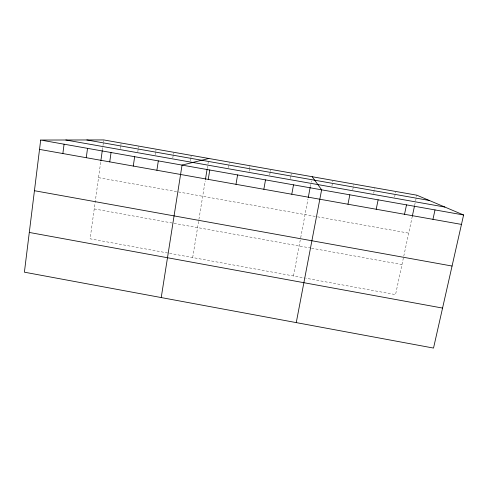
<?xml version="1.0" encoding="UTF-8"?>
<svg xmlns="http://www.w3.org/2000/svg" width="488" height="488" viewBox="0 0 488 488"><rect width="100%" height="100%" fill="white"/><g stroke="black" fill="none" stroke-linecap="round" stroke-linejoin="round"><path stroke-width="0.37" stroke-dasharray="2.44 1.83" d="M100.656 162.321L90.103 238.809L305.104 278.087M102.382 149.816L102.687 147.608M102.98 145.485L103.358 142.709M103.456 142.014L103.645 140.623M120.377 148.559L120.774 145.784M120.871 145.088L121.073 143.698M137.817 151.646L138.226 148.864M138.33 148.169L138.531 146.784M155.294 154.739L155.715 151.957M155.818 151.262L156.026 149.871M172.807 157.831L173.24 155.05M173.344 154.354L173.563 152.964M190.363 160.936L190.802 158.155M190.912 157.459L191.131 156.069M192.687 257.548L198.787 220.167M198.909 219.423L205.198 180.92M207.241 168.384L207.601 166.176M207.949 164.047L208.632 159.875M228.482 167.677L229.299 162.809M249.069 171.319L249.551 168.531M249.667 167.835L249.911 166.445M269.705 174.966L270.2 172.185M270.321 171.483L270.572 170.092M290.39 178.626L290.903 175.839M291.031 175.143L291.287 173.746M293.495 275.964L300.547 238.522M300.687 237.778L307.946 199.196M310.313 186.642L310.728 184.427M311.13 182.292L311.393 180.902M331.925 185.971L332.865 181.091M352.769 189.655L353.739 184.775M373.668 193.352L374.662 188.466M394.615 197.06L395.634 192.168M412.311 216.227L395.548 294.612L305.83 278.221M414.684 205.131L415.16 202.91M415.617 200.769L416.813 195.182M98.539 177.656L316.84 216.696M317.572 216.831L408.7 233.13M94.227 208.907L310.838 248.075M311.57 248.209L401.978 264.557"/><path stroke-width="0.73" d="M40.681 140.05L24.4 272.182L433.521 348.072L463.6 214.982L416.813 195.182L103.743 139.928L40.681 140.05L463.6 214.982M62.867 153.543L64.074 144.192M86.272 157.703L87.529 148.352M100.857 160.851L102.279 150.548M109.745 161.876L111.057 152.518M133.285 166.06L134.651 156.697M156.898 170.257L158.313 160.894M161.229 297.558L182.048 165.096L208.858 158.484M205.436 179.444L207.119 169.123M208.236 179.389L209.773 170.007M235.991 184.324L237.595 174.936M263.843 189.271L265.509 179.883M291.787 194.242L293.52 184.848M308.227 197.719L310.173 187.38M296.253 322.605L321.623 189.826L312.18 176.717M347.962 204.228L349.829 194.822M376.199 209.242L378.127 199.836M404.522 214.281L406.516 204.869M412.311 216.227L414.525 205.869M432.947 219.332L435.009 209.919M86.858 139.964L429.281 200.458M65.831 140.001L444.861 207.052M39.528 149.395L461.471 224.407M34.441 190.71L452.065 266.039M29.292 232.447L442.561 308.074"/></g></svg>
